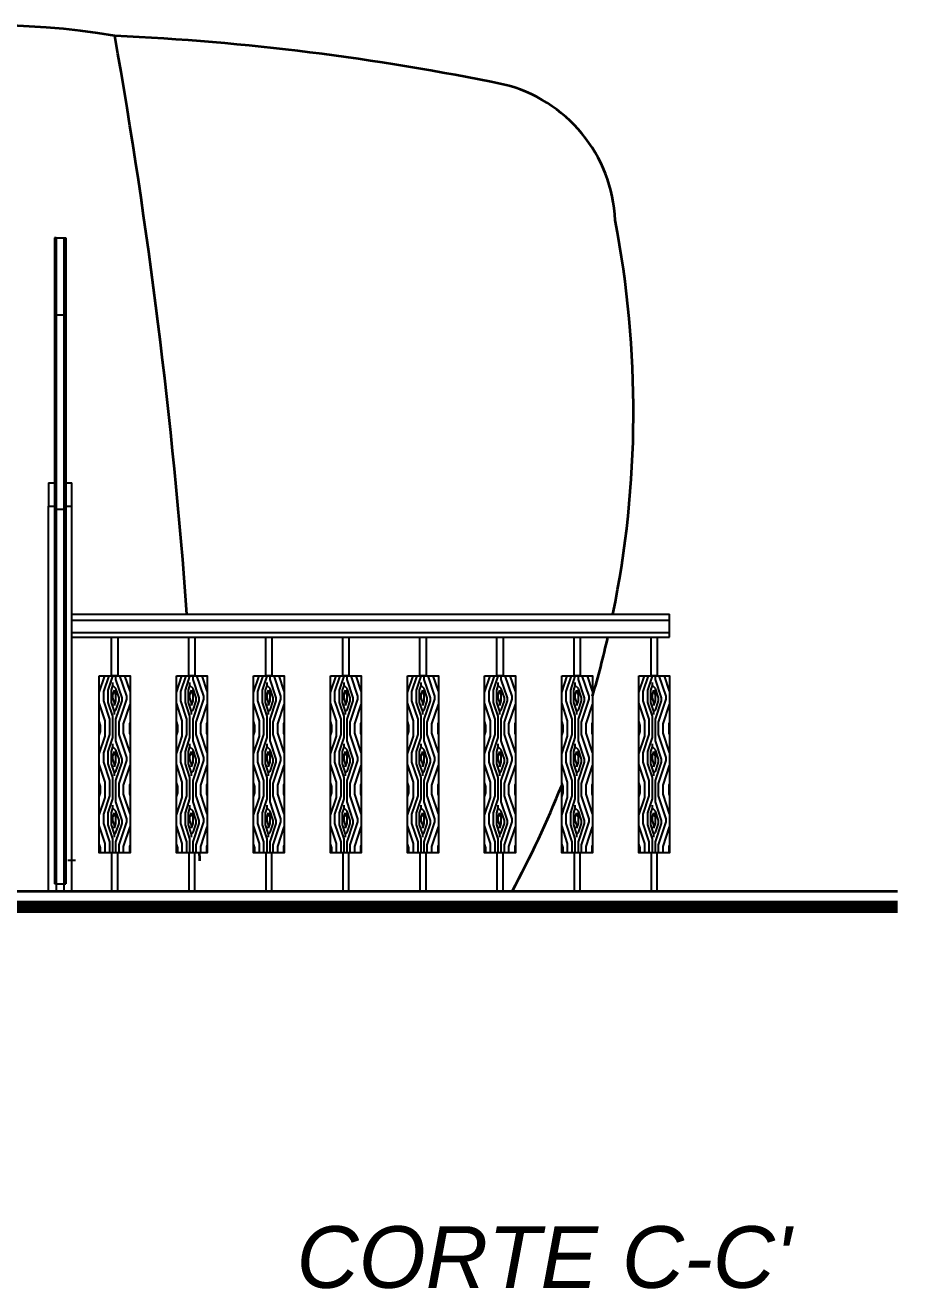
# Model space of a CAD drawing. Header units: millimetres. Extents: x 525387 to 527545, y 2235066 to 2235448.
# Drawn here: x 525768.34 to 525774.04, y 2235227.27 to 2235235.47 of the extents above; entities that cross this region are included whole.
import ezdxf

# ---------------------------------------------------------------- set-up
doc = ezdxf.new("R2010")
doc.units = ezdxf.units.MM
for name, color, linetype in [('muebles', 2, 'Continuous'), ('pie de plano', 7, 'Continuous'), ('ventanas', 3, 'Continuous')]:
    doc.layers.add(name, color=color, linetype=linetype)
doc.layers.add('muro', color=5, linetype='Continuous', lineweight=35)
doc.styles.add('ARIAL', font='ariali.ttf')

msp = doc.modelspace()

# ---------------------------------------------------------------- hatches: boundary and pattern name
at = {"layer": 'muebles', "ltscale": 0.02}
h = msp.add_hatch(dxfattribs=at)
h.set_pattern_fill('HTWOOD25', color=22, scale=0.5625, angle=-90.77, style=0, pattern_type=2)
h.set_pattern_definition([(45, (525768.92154, 2235230.22148), (0, 0.39775), [0.01406, -0.26719]), (135, (525768.93148, 2235230.37063), (-0.39775, 3e-17), [0.028125, -0.253125]), (90, (525768.9116, 2235230.31097), (-0.198874, 0.198874), [0.019884, -0.059653, 0.019884, -0.039769, 0.139219, -0.119338]), (90, (525768.92154, 2235230.2016), (-0.198874, 0.198874), [0.019887, -0.039774, 0.019887, -0.3182]), (90, (525768.97125, 2235230.29108), (-0.198874, 0.198874), [0.01989, -0.37786]), (90, (525769.00109, 2235230.30103), (-0.198874, 0.198874), [0.01989, -0.37786]), (90, (525768.95137, 2235230.29108), (-0.198874, 0.198874), [0.01989, -0.37786]), (90, (525768.93148, 2235230.29108), (-0.198874, 0.198874), [0.039774, -0.357973]), (90, (525768.83204, 2235230.48996), (-0.198874, 0.198874), [0.039774, -0.35797]), (90, (525768.90165, 2235230.28114), (-0.198874, 0.198874), [0.07955, -0.3182]), (90, (525768.88176, 2235230.28114), (-0.198874, 0.198874), [0.07955, -0.3182]), (90, (525768.95137, 2235230.47007), (-0.198874, 0.198874), [0.07955, -0.3182]), (90, (525768.85193, 2235230.29108), (-0.198874, 0.198874), [0.05966, -0.338085]), (90, (525768.78232, 2235230.28114), (-0.198874, 0.198874), [0.05966, -0.338085]), (90, (525768.8221, 2235230.28114), (-0.198874, 0.198874), [0.05966, -0.338085]), (90, (525768.8917, 2235230.47007), (-0.198874, 0.198874), [0.09944, -0.29831]), (90, (525768.86187, 2235230.46013), (-0.198874, 0.198874), [0.09944, -0.29831]), (90, (525768.93148, 2235230.4303), (-0.198874, 0.198874), [0.13921, -0.258536]), (71.565, (525768.92154, 2235230.26125), (0.198874, 0.198874), [0.031445, -0.59745]), (71.565, (525768.90165, 2235230.36069), (0.198874, 0.198874), [0.031445, -0.59745]), (71.565, (525768.91159, 2235230.33086), (0.198874, 0.198874), [0.031445, -0.59745]), (71.565, (525768.93148, 2235230.23142), (0.198874, 0.198874), [0.06289, -0.566005]), (71.565, (525768.88176, 2235230.36069), (0.198874, 0.198874), [0.094334, -0.53456]), (71.565, (525768.85193, 2235230.35075), (0.198874, 0.198874), [0.12578, -0.503115]), (71.565, (525768.8221, 2235230.3408), (0.198874, 0.198874), [0.12578, -0.503115]), (71.565, (525768.7326, 2235230.37063), (0.198874, 0.198874), [0.12578, -0.503115]), (71.565, (525768.75249, 2235230.35075), (0.198874, 0.198874), [0.157224, -0.47167]), (71.565, (525768.78232, 2235230.3408), (0.198874, 0.198874), [0.157224, -0.47167]), (108.435, (525768.93148, 2235230.33086), (-0.198874, 0.198874), [0.031445, -0.59745]), (108.435, (525768.92154, 2235230.28114), (-0.198874, 0.198874), [0.031445, -0.59745]), (108.435, (525768.92154, 2235230.22148), (-0.198874, 0.198874), [0.06289, -0.566005]), (108.435, (525768.95137, 2235230.31097), (-0.198874, 0.198874), [0.06289, -0.566005]), (108.435, (525768.91159, 2235230.19165), (-0.198874, 0.198874), [0.094334, -0.53456]), (108.435, (525768.8917, 2235230.17176), (-0.198874, 0.198874), [0.12578, -0.503115]), (108.435, (525769.06075, 2235230.36069), (-0.198874, 0.198874), [0.12578, -0.503115]), (108.435, (525768.97125, 2235230.31097), (-0.198874, 0.198874), [0.12578, -0.503115]), (108.435, (525769.03092, 2235230.33086), (-0.198874, 0.198874), [0.157224, -0.47167]), (108.435, (525769.00109, 2235230.32091), (-0.198874, 0.198874), [0.157224, -0.47167])])
h.paths.add_polyline_path([(525768.8235, 2235231.2497), (525769.0235, 2235231.2497), (525769.0235, 2235230.0997), (525768.8235, 2235230.0997)])
h = msp.add_hatch(dxfattribs=at)
h.set_pattern_fill('HTWOOD25', color=22, scale=0.5625, angle=-90.77, style=0, pattern_type=2)
h.set_pattern_definition([(45, (525769.42154, 2235230.22148), (0, 0.39775), [0.01406, -0.26719]), (135, (525769.43148, 2235230.37063), (-0.39775, 3e-17), [0.028125, -0.253125]), (90, (525769.4116, 2235230.31097), (-0.198874, 0.198874), [0.019884, -0.059653, 0.019884, -0.039769, 0.139219, -0.119338]), (90, (525769.42154, 2235230.2016), (-0.198874, 0.198874), [0.019887, -0.039774, 0.019887, -0.3182]), (90, (525769.47125, 2235230.29108), (-0.198874, 0.198874), [0.01989, -0.37786]), (90, (525769.50109, 2235230.30103), (-0.198874, 0.198874), [0.01989, -0.37786]), (90, (525769.45137, 2235230.29108), (-0.198874, 0.198874), [0.01989, -0.37786]), (90, (525769.43148, 2235230.29108), (-0.198874, 0.198874), [0.039774, -0.357973]), (90, (525769.33204, 2235230.48996), (-0.198874, 0.198874), [0.039774, -0.35797]), (90, (525769.40165, 2235230.28114), (-0.198874, 0.198874), [0.07955, -0.3182]), (90, (525769.38176, 2235230.28114), (-0.198874, 0.198874), [0.07955, -0.3182]), (90, (525769.45137, 2235230.47007), (-0.198874, 0.198874), [0.07955, -0.3182]), (90, (525769.35193, 2235230.29108), (-0.198874, 0.198874), [0.05966, -0.338085]), (90, (525769.28232, 2235230.28114), (-0.198874, 0.198874), [0.05966, -0.338085]), (90, (525769.3221, 2235230.28114), (-0.198874, 0.198874), [0.05966, -0.338085]), (90, (525769.3917, 2235230.47007), (-0.198874, 0.198874), [0.09944, -0.29831]), (90, (525769.36187, 2235230.46013), (-0.198874, 0.198874), [0.09944, -0.29831]), (90, (525769.43148, 2235230.4303), (-0.198874, 0.198874), [0.13921, -0.258536]), (71.565, (525769.42154, 2235230.26125), (0.198874, 0.198874), [0.031445, -0.59745]), (71.565, (525769.40165, 2235230.36069), (0.198874, 0.198874), [0.031445, -0.59745]), (71.565, (525769.41159, 2235230.33086), (0.198874, 0.198874), [0.031445, -0.59745]), (71.565, (525769.43148, 2235230.23142), (0.198874, 0.198874), [0.06289, -0.566005]), (71.565, (525769.38176, 2235230.36069), (0.198874, 0.198874), [0.094334, -0.53456]), (71.565, (525769.35193, 2235230.35075), (0.198874, 0.198874), [0.12578, -0.503115]), (71.565, (525769.3221, 2235230.3408), (0.198874, 0.198874), [0.12578, -0.503115]), (71.565, (525769.2326, 2235230.37063), (0.198874, 0.198874), [0.12578, -0.503115]), (71.565, (525769.25249, 2235230.35075), (0.198874, 0.198874), [0.157224, -0.47167]), (71.565, (525769.28232, 2235230.3408), (0.198874, 0.198874), [0.157224, -0.47167]), (108.435, (525769.43148, 2235230.33086), (-0.198874, 0.198874), [0.031445, -0.59745]), (108.435, (525769.42154, 2235230.28114), (-0.198874, 0.198874), [0.031445, -0.59745]), (108.435, (525769.42154, 2235230.22148), (-0.198874, 0.198874), [0.06289, -0.566005]), (108.435, (525769.45137, 2235230.31097), (-0.198874, 0.198874), [0.06289, -0.566005]), (108.435, (525769.41159, 2235230.19165), (-0.198874, 0.198874), [0.094334, -0.53456]), (108.435, (525769.3917, 2235230.17176), (-0.198874, 0.198874), [0.12578, -0.503115]), (108.435, (525769.56075, 2235230.36069), (-0.198874, 0.198874), [0.12578, -0.503115]), (108.435, (525769.47125, 2235230.31097), (-0.198874, 0.198874), [0.12578, -0.503115]), (108.435, (525769.53092, 2235230.33086), (-0.198874, 0.198874), [0.157224, -0.47167]), (108.435, (525769.50109, 2235230.32091), (-0.198874, 0.198874), [0.157224, -0.47167])])
h.paths.add_polyline_path([(525769.3235, 2235231.2497), (525769.5235, 2235231.2497), (525769.5235, 2235230.0997), (525769.3235, 2235230.0997)])
h = msp.add_hatch(dxfattribs=at)
h.set_pattern_fill('HTWOOD25', color=22, scale=0.5625, angle=-90.77, style=0, pattern_type=2)
h.set_pattern_definition([(45, (525769.92154, 2235230.22148), (0, 0.39775), [0.01406, -0.26719]), (135, (525769.93148, 2235230.37063), (-0.39775, 3e-17), [0.028125, -0.253125]), (90, (525769.9116, 2235230.31097), (-0.198874, 0.198874), [0.019884, -0.059653, 0.019884, -0.039769, 0.139219, -0.119338]), (90, (525769.92154, 2235230.2016), (-0.198874, 0.198874), [0.019887, -0.039774, 0.019887, -0.3182]), (90, (525769.97125, 2235230.29108), (-0.198874, 0.198874), [0.01989, -0.37786]), (90, (525770.00109, 2235230.30103), (-0.198874, 0.198874), [0.01989, -0.37786]), (90, (525769.95137, 2235230.29108), (-0.198874, 0.198874), [0.01989, -0.37786]), (90, (525769.93148, 2235230.29108), (-0.198874, 0.198874), [0.039774, -0.357973]), (90, (525769.83204, 2235230.48996), (-0.198874, 0.198874), [0.039774, -0.35797]), (90, (525769.90165, 2235230.28114), (-0.198874, 0.198874), [0.07955, -0.3182]), (90, (525769.88176, 2235230.28114), (-0.198874, 0.198874), [0.07955, -0.3182]), (90, (525769.95137, 2235230.47007), (-0.198874, 0.198874), [0.07955, -0.3182]), (90, (525769.85193, 2235230.29108), (-0.198874, 0.198874), [0.05966, -0.338085]), (90, (525769.78232, 2235230.28114), (-0.198874, 0.198874), [0.05966, -0.338085]), (90, (525769.8221, 2235230.28114), (-0.198874, 0.198874), [0.05966, -0.338085]), (90, (525769.8917, 2235230.47007), (-0.198874, 0.198874), [0.09944, -0.29831]), (90, (525769.86187, 2235230.46013), (-0.198874, 0.198874), [0.09944, -0.29831]), (90, (525769.93148, 2235230.4303), (-0.198874, 0.198874), [0.13921, -0.258536]), (71.565, (525769.92154, 2235230.26125), (0.198874, 0.198874), [0.031445, -0.59745]), (71.565, (525769.90165, 2235230.36069), (0.198874, 0.198874), [0.031445, -0.59745]), (71.565, (525769.91159, 2235230.33086), (0.198874, 0.198874), [0.031445, -0.59745]), (71.565, (525769.93148, 2235230.23142), (0.198874, 0.198874), [0.06289, -0.566005]), (71.565, (525769.88176, 2235230.36069), (0.198874, 0.198874), [0.094334, -0.53456]), (71.565, (525769.85193, 2235230.35075), (0.198874, 0.198874), [0.12578, -0.503115]), (71.565, (525769.8221, 2235230.3408), (0.198874, 0.198874), [0.12578, -0.503115]), (71.565, (525769.7326, 2235230.37063), (0.198874, 0.198874), [0.12578, -0.503115]), (71.565, (525769.75249, 2235230.35075), (0.198874, 0.198874), [0.157224, -0.47167]), (71.565, (525769.78232, 2235230.3408), (0.198874, 0.198874), [0.157224, -0.47167]), (108.435, (525769.93148, 2235230.33086), (-0.198874, 0.198874), [0.031445, -0.59745]), (108.435, (525769.92154, 2235230.28114), (-0.198874, 0.198874), [0.031445, -0.59745]), (108.435, (525769.92154, 2235230.22148), (-0.198874, 0.198874), [0.06289, -0.566005]), (108.435, (525769.95137, 2235230.31097), (-0.198874, 0.198874), [0.06289, -0.566005]), (108.435, (525769.91159, 2235230.19165), (-0.198874, 0.198874), [0.094334, -0.53456]), (108.435, (525769.8917, 2235230.17176), (-0.198874, 0.198874), [0.12578, -0.503115]), (108.435, (525770.06075, 2235230.36069), (-0.198874, 0.198874), [0.12578, -0.503115]), (108.435, (525769.97125, 2235230.31097), (-0.198874, 0.198874), [0.12578, -0.503115]), (108.435, (525770.03092, 2235230.33086), (-0.198874, 0.198874), [0.157224, -0.47167]), (108.435, (525770.00109, 2235230.32091), (-0.198874, 0.198874), [0.157224, -0.47167])])
h.paths.add_polyline_path([(525769.8235, 2235231.2497), (525770.0235, 2235231.2497), (525770.0235, 2235230.0997), (525769.8235, 2235230.0997)])
h = msp.add_hatch(dxfattribs=at)
h.set_pattern_fill('HTWOOD25', color=22, scale=0.5625, angle=-90.77, style=0, pattern_type=2)
h.set_pattern_definition([(45, (525770.42154, 2235230.22148), (0, 0.39775), [0.01406, -0.26719]), (135, (525770.43148, 2235230.37063), (-0.39775, 3e-17), [0.028125, -0.253125]), (90, (525770.4116, 2235230.31097), (-0.198874, 0.198874), [0.019884, -0.059653, 0.019884, -0.039769, 0.139219, -0.119338]), (90, (525770.42154, 2235230.2016), (-0.198874, 0.198874), [0.019887, -0.039774, 0.019887, -0.3182]), (90, (525770.47125, 2235230.29108), (-0.198874, 0.198874), [0.01989, -0.37786]), (90, (525770.50109, 2235230.30103), (-0.198874, 0.198874), [0.01989, -0.37786]), (90, (525770.45137, 2235230.29108), (-0.198874, 0.198874), [0.01989, -0.37786]), (90, (525770.43148, 2235230.29108), (-0.198874, 0.198874), [0.039774, -0.357973]), (90, (525770.33204, 2235230.48996), (-0.198874, 0.198874), [0.039774, -0.35797]), (90, (525770.40165, 2235230.28114), (-0.198874, 0.198874), [0.07955, -0.3182]), (90, (525770.38176, 2235230.28114), (-0.198874, 0.198874), [0.07955, -0.3182]), (90, (525770.45137, 2235230.47007), (-0.198874, 0.198874), [0.07955, -0.3182]), (90, (525770.35193, 2235230.29108), (-0.198874, 0.198874), [0.05966, -0.338085]), (90, (525770.28232, 2235230.28114), (-0.198874, 0.198874), [0.05966, -0.338085]), (90, (525770.3221, 2235230.28114), (-0.198874, 0.198874), [0.05966, -0.338085]), (90, (525770.3917, 2235230.47007), (-0.198874, 0.198874), [0.09944, -0.29831]), (90, (525770.36187, 2235230.46013), (-0.198874, 0.198874), [0.09944, -0.29831]), (90, (525770.43148, 2235230.4303), (-0.198874, 0.198874), [0.13921, -0.258536]), (71.565, (525770.42154, 2235230.26125), (0.198874, 0.198874), [0.031445, -0.59745]), (71.565, (525770.40165, 2235230.36069), (0.198874, 0.198874), [0.031445, -0.59745]), (71.565, (525770.41159, 2235230.33086), (0.198874, 0.198874), [0.031445, -0.59745]), (71.565, (525770.43148, 2235230.23142), (0.198874, 0.198874), [0.06289, -0.566005]), (71.565, (525770.38176, 2235230.36069), (0.198874, 0.198874), [0.094334, -0.53456]), (71.565, (525770.35193, 2235230.35075), (0.198874, 0.198874), [0.12578, -0.503115]), (71.565, (525770.3221, 2235230.3408), (0.198874, 0.198874), [0.12578, -0.503115]), (71.565, (525770.2326, 2235230.37063), (0.198874, 0.198874), [0.12578, -0.503115]), (71.565, (525770.25249, 2235230.35075), (0.198874, 0.198874), [0.157224, -0.47167]), (71.565, (525770.28232, 2235230.3408), (0.198874, 0.198874), [0.157224, -0.47167]), (108.435, (525770.43148, 2235230.33086), (-0.198874, 0.198874), [0.031445, -0.59745]), (108.435, (525770.42154, 2235230.28114), (-0.198874, 0.198874), [0.031445, -0.59745]), (108.435, (525770.42154, 2235230.22148), (-0.198874, 0.198874), [0.06289, -0.566005]), (108.435, (525770.45137, 2235230.31097), (-0.198874, 0.198874), [0.06289, -0.566005]), (108.435, (525770.41159, 2235230.19165), (-0.198874, 0.198874), [0.094334, -0.53456]), (108.435, (525770.3917, 2235230.17176), (-0.198874, 0.198874), [0.12578, -0.503115]), (108.435, (525770.56075, 2235230.36069), (-0.198874, 0.198874), [0.12578, -0.503115]), (108.435, (525770.47125, 2235230.31097), (-0.198874, 0.198874), [0.12578, -0.503115]), (108.435, (525770.53092, 2235230.33086), (-0.198874, 0.198874), [0.157224, -0.47167]), (108.435, (525770.50109, 2235230.32091), (-0.198874, 0.198874), [0.157224, -0.47167])])
h.paths.add_polyline_path([(525770.3235, 2235231.2497), (525770.5235, 2235231.2497), (525770.5235, 2235230.0997), (525770.3235, 2235230.0997)])
h = msp.add_hatch(dxfattribs=at)
h.set_pattern_fill('HTWOOD25', color=22, scale=0.5625, angle=-90.77, style=0, pattern_type=2)
h.set_pattern_definition([(45, (525770.92154, 2235230.22148), (0, 0.39775), [0.01406, -0.26719]), (135, (525770.93148, 2235230.37063), (-0.39775, 3e-17), [0.028125, -0.253125]), (90, (525770.9116, 2235230.31097), (-0.198874, 0.198874), [0.019884, -0.059653, 0.019884, -0.039769, 0.139219, -0.119338]), (90, (525770.92154, 2235230.2016), (-0.198874, 0.198874), [0.019887, -0.039774, 0.019887, -0.3182]), (90, (525770.97125, 2235230.29108), (-0.198874, 0.198874), [0.01989, -0.37786]), (90, (525771.00109, 2235230.30103), (-0.198874, 0.198874), [0.01989, -0.37786]), (90, (525770.95137, 2235230.29108), (-0.198874, 0.198874), [0.01989, -0.37786]), (90, (525770.93148, 2235230.29108), (-0.198874, 0.198874), [0.039774, -0.357973]), (90, (525770.83204, 2235230.48996), (-0.198874, 0.198874), [0.039774, -0.35797]), (90, (525770.90165, 2235230.28114), (-0.198874, 0.198874), [0.07955, -0.3182]), (90, (525770.88176, 2235230.28114), (-0.198874, 0.198874), [0.07955, -0.3182]), (90, (525770.95137, 2235230.47007), (-0.198874, 0.198874), [0.07955, -0.3182]), (90, (525770.85193, 2235230.29108), (-0.198874, 0.198874), [0.05966, -0.338085]), (90, (525770.78232, 2235230.28114), (-0.198874, 0.198874), [0.05966, -0.338085]), (90, (525770.8221, 2235230.28114), (-0.198874, 0.198874), [0.05966, -0.338085]), (90, (525770.8917, 2235230.47007), (-0.198874, 0.198874), [0.09944, -0.29831]), (90, (525770.86187, 2235230.46013), (-0.198874, 0.198874), [0.09944, -0.29831]), (90, (525770.93148, 2235230.4303), (-0.198874, 0.198874), [0.13921, -0.258536]), (71.565, (525770.92154, 2235230.26125), (0.198874, 0.198874), [0.031445, -0.59745]), (71.565, (525770.90165, 2235230.36069), (0.198874, 0.198874), [0.031445, -0.59745]), (71.565, (525770.91159, 2235230.33086), (0.198874, 0.198874), [0.031445, -0.59745]), (71.565, (525770.93148, 2235230.23142), (0.198874, 0.198874), [0.06289, -0.566005]), (71.565, (525770.88176, 2235230.36069), (0.198874, 0.198874), [0.094334, -0.53456]), (71.565, (525770.85193, 2235230.35075), (0.198874, 0.198874), [0.12578, -0.503115]), (71.565, (525770.8221, 2235230.3408), (0.198874, 0.198874), [0.12578, -0.503115]), (71.565, (525770.7326, 2235230.37063), (0.198874, 0.198874), [0.12578, -0.503115]), (71.565, (525770.75249, 2235230.35075), (0.198874, 0.198874), [0.157224, -0.47167]), (71.565, (525770.78232, 2235230.3408), (0.198874, 0.198874), [0.157224, -0.47167]), (108.435, (525770.93148, 2235230.33086), (-0.198874, 0.198874), [0.031445, -0.59745]), (108.435, (525770.92154, 2235230.28114), (-0.198874, 0.198874), [0.031445, -0.59745]), (108.435, (525770.92154, 2235230.22148), (-0.198874, 0.198874), [0.06289, -0.566005]), (108.435, (525770.95137, 2235230.31097), (-0.198874, 0.198874), [0.06289, -0.566005]), (108.435, (525770.91159, 2235230.19165), (-0.198874, 0.198874), [0.094334, -0.53456]), (108.435, (525770.8917, 2235230.17176), (-0.198874, 0.198874), [0.12578, -0.503115]), (108.435, (525771.06075, 2235230.36069), (-0.198874, 0.198874), [0.12578, -0.503115]), (108.435, (525770.97125, 2235230.31097), (-0.198874, 0.198874), [0.12578, -0.503115]), (108.435, (525771.03092, 2235230.33086), (-0.198874, 0.198874), [0.157224, -0.47167]), (108.435, (525771.00109, 2235230.32091), (-0.198874, 0.198874), [0.157224, -0.47167])])
h.paths.add_polyline_path([(525770.8235, 2235231.2497), (525771.0235, 2235231.2497), (525771.0235, 2235230.0997), (525770.8235, 2235230.0997)])
h = msp.add_hatch(dxfattribs=at)
h.set_pattern_fill('HTWOOD25', color=22, scale=0.5625, angle=-90.77, style=0, pattern_type=2)
h.set_pattern_definition([(45, (525771.42154, 2235230.22148), (0, 0.39775), [0.01406, -0.26719]), (135, (525771.43148, 2235230.37063), (-0.39775, 3e-17), [0.028125, -0.253125]), (90, (525771.4116, 2235230.31097), (-0.198874, 0.198874), [0.019884, -0.059653, 0.019884, -0.039769, 0.139219, -0.119338]), (90, (525771.42154, 2235230.2016), (-0.198874, 0.198874), [0.019887, -0.039774, 0.019887, -0.3182]), (90, (525771.47125, 2235230.29108), (-0.198874, 0.198874), [0.01989, -0.37786]), (90, (525771.50109, 2235230.30103), (-0.198874, 0.198874), [0.01989, -0.37786]), (90, (525771.45137, 2235230.29108), (-0.198874, 0.198874), [0.01989, -0.37786]), (90, (525771.43148, 2235230.29108), (-0.198874, 0.198874), [0.039774, -0.357973]), (90, (525771.33204, 2235230.48996), (-0.198874, 0.198874), [0.039774, -0.35797]), (90, (525771.40165, 2235230.28114), (-0.198874, 0.198874), [0.07955, -0.3182]), (90, (525771.38176, 2235230.28114), (-0.198874, 0.198874), [0.07955, -0.3182]), (90, (525771.45137, 2235230.47007), (-0.198874, 0.198874), [0.07955, -0.3182]), (90, (525771.35193, 2235230.29108), (-0.198874, 0.198874), [0.05966, -0.338085]), (90, (525771.28232, 2235230.28114), (-0.198874, 0.198874), [0.05966, -0.338085]), (90, (525771.3221, 2235230.28114), (-0.198874, 0.198874), [0.05966, -0.338085]), (90, (525771.3917, 2235230.47007), (-0.198874, 0.198874), [0.09944, -0.29831]), (90, (525771.36187, 2235230.46013), (-0.198874, 0.198874), [0.09944, -0.29831]), (90, (525771.43148, 2235230.4303), (-0.198874, 0.198874), [0.13921, -0.258536]), (71.565, (525771.42154, 2235230.26125), (0.198874, 0.198874), [0.031445, -0.59745]), (71.565, (525771.40165, 2235230.36069), (0.198874, 0.198874), [0.031445, -0.59745]), (71.565, (525771.41159, 2235230.33086), (0.198874, 0.198874), [0.031445, -0.59745]), (71.565, (525771.43148, 2235230.23142), (0.198874, 0.198874), [0.06289, -0.566005]), (71.565, (525771.38176, 2235230.36069), (0.198874, 0.198874), [0.094334, -0.53456]), (71.565, (525771.35193, 2235230.35075), (0.198874, 0.198874), [0.12578, -0.503115]), (71.565, (525771.3221, 2235230.3408), (0.198874, 0.198874), [0.12578, -0.503115]), (71.565, (525771.2326, 2235230.37063), (0.198874, 0.198874), [0.12578, -0.503115]), (71.565, (525771.25249, 2235230.35075), (0.198874, 0.198874), [0.157224, -0.47167]), (71.565, (525771.28232, 2235230.3408), (0.198874, 0.198874), [0.157224, -0.47167]), (108.435, (525771.43148, 2235230.33086), (-0.198874, 0.198874), [0.031445, -0.59745]), (108.435, (525771.42154, 2235230.28114), (-0.198874, 0.198874), [0.031445, -0.59745]), (108.435, (525771.42154, 2235230.22148), (-0.198874, 0.198874), [0.06289, -0.566005]), (108.435, (525771.45137, 2235230.31097), (-0.198874, 0.198874), [0.06289, -0.566005]), (108.435, (525771.41159, 2235230.19165), (-0.198874, 0.198874), [0.094334, -0.53456]), (108.435, (525771.3917, 2235230.17176), (-0.198874, 0.198874), [0.12578, -0.503115]), (108.435, (525771.56075, 2235230.36069), (-0.198874, 0.198874), [0.12578, -0.503115]), (108.435, (525771.47125, 2235230.31097), (-0.198874, 0.198874), [0.12578, -0.503115]), (108.435, (525771.53092, 2235230.33086), (-0.198874, 0.198874), [0.157224, -0.47167]), (108.435, (525771.50109, 2235230.32091), (-0.198874, 0.198874), [0.157224, -0.47167])])
h.paths.add_polyline_path([(525771.3235, 2235231.2497), (525771.5235, 2235231.2497), (525771.5235, 2235230.0997), (525771.3235, 2235230.0997)])
h = msp.add_hatch(dxfattribs=at)
h.set_pattern_fill('HTWOOD25', color=22, scale=0.5625, angle=-90.77, style=0, pattern_type=2)
h.set_pattern_definition([(45, (525771.92154, 2235230.22148), (0, 0.39775), [0.01406, -0.26719]), (135, (525771.93148, 2235230.37063), (-0.39775, 3e-17), [0.028125, -0.253125]), (90, (525771.9116, 2235230.31097), (-0.198874, 0.198874), [0.019884, -0.059653, 0.019884, -0.039769, 0.139219, -0.119338]), (90, (525771.92154, 2235230.2016), (-0.198874, 0.198874), [0.019887, -0.039774, 0.019887, -0.3182]), (90, (525771.97125, 2235230.29108), (-0.198874, 0.198874), [0.01989, -0.37786]), (90, (525772.00109, 2235230.30103), (-0.198874, 0.198874), [0.01989, -0.37786]), (90, (525771.95137, 2235230.29108), (-0.198874, 0.198874), [0.01989, -0.37786]), (90, (525771.93148, 2235230.29108), (-0.198874, 0.198874), [0.039774, -0.357973]), (90, (525771.83204, 2235230.48996), (-0.198874, 0.198874), [0.039774, -0.35797]), (90, (525771.90165, 2235230.28114), (-0.198874, 0.198874), [0.07955, -0.3182]), (90, (525771.88176, 2235230.28114), (-0.198874, 0.198874), [0.07955, -0.3182]), (90, (525771.95137, 2235230.47007), (-0.198874, 0.198874), [0.07955, -0.3182]), (90, (525771.85193, 2235230.29108), (-0.198874, 0.198874), [0.05966, -0.338085]), (90, (525771.78232, 2235230.28114), (-0.198874, 0.198874), [0.05966, -0.338085]), (90, (525771.8221, 2235230.28114), (-0.198874, 0.198874), [0.05966, -0.338085]), (90, (525771.8917, 2235230.47007), (-0.198874, 0.198874), [0.09944, -0.29831]), (90, (525771.86187, 2235230.46013), (-0.198874, 0.198874), [0.09944, -0.29831]), (90, (525771.93148, 2235230.4303), (-0.198874, 0.198874), [0.13921, -0.258536]), (71.565, (525771.92154, 2235230.26125), (0.198874, 0.198874), [0.031445, -0.59745]), (71.565, (525771.90165, 2235230.36069), (0.198874, 0.198874), [0.031445, -0.59745]), (71.565, (525771.91159, 2235230.33086), (0.198874, 0.198874), [0.031445, -0.59745]), (71.565, (525771.93148, 2235230.23142), (0.198874, 0.198874), [0.06289, -0.566005]), (71.565, (525771.88176, 2235230.36069), (0.198874, 0.198874), [0.094334, -0.53456]), (71.565, (525771.85193, 2235230.35075), (0.198874, 0.198874), [0.12578, -0.503115]), (71.565, (525771.8221, 2235230.3408), (0.198874, 0.198874), [0.12578, -0.503115]), (71.565, (525771.7326, 2235230.37063), (0.198874, 0.198874), [0.12578, -0.503115]), (71.565, (525771.75249, 2235230.35075), (0.198874, 0.198874), [0.157224, -0.47167]), (71.565, (525771.78232, 2235230.3408), (0.198874, 0.198874), [0.157224, -0.47167]), (108.435, (525771.93148, 2235230.33086), (-0.198874, 0.198874), [0.031445, -0.59745]), (108.435, (525771.92154, 2235230.28114), (-0.198874, 0.198874), [0.031445, -0.59745]), (108.435, (525771.92154, 2235230.22148), (-0.198874, 0.198874), [0.06289, -0.566005]), (108.435, (525771.95137, 2235230.31097), (-0.198874, 0.198874), [0.06289, -0.566005]), (108.435, (525771.91159, 2235230.19165), (-0.198874, 0.198874), [0.094334, -0.53456]), (108.435, (525771.8917, 2235230.17176), (-0.198874, 0.198874), [0.12578, -0.503115]), (108.435, (525772.06075, 2235230.36069), (-0.198874, 0.198874), [0.12578, -0.503115]), (108.435, (525771.97125, 2235230.31097), (-0.198874, 0.198874), [0.12578, -0.503115]), (108.435, (525772.03092, 2235230.33086), (-0.198874, 0.198874), [0.157224, -0.47167]), (108.435, (525772.00109, 2235230.32091), (-0.198874, 0.198874), [0.157224, -0.47167])])
h.paths.add_polyline_path([(525771.8235, 2235231.2497), (525772.0235, 2235231.2497), (525772.0235, 2235230.0997), (525771.8235, 2235230.0997)])
h = msp.add_hatch(dxfattribs=at)
h.set_pattern_fill('HTWOOD25', color=22, scale=0.5625, angle=-90.77, style=0, pattern_type=2)
h.set_pattern_definition([(45, (525772.42154, 2235230.22148), (0, 0.39775), [0.01406, -0.26719]), (135, (525772.43148, 2235230.37063), (-0.39775, 3e-17), [0.028125, -0.253125]), (90, (525772.4116, 2235230.31097), (-0.198874, 0.198874), [0.019884, -0.059653, 0.019884, -0.039769, 0.139219, -0.119338]), (90, (525772.42154, 2235230.2016), (-0.198874, 0.198874), [0.019887, -0.039774, 0.019887, -0.3182]), (90, (525772.47125, 2235230.29108), (-0.198874, 0.198874), [0.01989, -0.37786]), (90, (525772.50109, 2235230.30103), (-0.198874, 0.198874), [0.01989, -0.37786]), (90, (525772.45137, 2235230.29108), (-0.198874, 0.198874), [0.01989, -0.37786]), (90, (525772.43148, 2235230.29108), (-0.198874, 0.198874), [0.039774, -0.357973]), (90, (525772.33204, 2235230.48996), (-0.198874, 0.198874), [0.039774, -0.35797]), (90, (525772.40165, 2235230.28114), (-0.198874, 0.198874), [0.07955, -0.3182]), (90, (525772.38176, 2235230.28114), (-0.198874, 0.198874), [0.07955, -0.3182]), (90, (525772.45137, 2235230.47007), (-0.198874, 0.198874), [0.07955, -0.3182]), (90, (525772.35193, 2235230.29108), (-0.198874, 0.198874), [0.05966, -0.338085]), (90, (525772.28232, 2235230.28114), (-0.198874, 0.198874), [0.05966, -0.338085]), (90, (525772.3221, 2235230.28114), (-0.198874, 0.198874), [0.05966, -0.338085]), (90, (525772.3917, 2235230.47007), (-0.198874, 0.198874), [0.09944, -0.29831]), (90, (525772.36187, 2235230.46013), (-0.198874, 0.198874), [0.09944, -0.29831]), (90, (525772.43148, 2235230.4303), (-0.198874, 0.198874), [0.13921, -0.258536]), (71.565, (525772.42154, 2235230.26125), (0.198874, 0.198874), [0.031445, -0.59745]), (71.565, (525772.40165, 2235230.36069), (0.198874, 0.198874), [0.031445, -0.59745]), (71.565, (525772.41159, 2235230.33086), (0.198874, 0.198874), [0.031445, -0.59745]), (71.565, (525772.43148, 2235230.23142), (0.198874, 0.198874), [0.06289, -0.566005]), (71.565, (525772.38176, 2235230.36069), (0.198874, 0.198874), [0.094334, -0.53456]), (71.565, (525772.35193, 2235230.35075), (0.198874, 0.198874), [0.12578, -0.503115]), (71.565, (525772.3221, 2235230.3408), (0.198874, 0.198874), [0.12578, -0.503115]), (71.565, (525772.2326, 2235230.37063), (0.198874, 0.198874), [0.12578, -0.503115]), (71.565, (525772.25249, 2235230.35075), (0.198874, 0.198874), [0.157224, -0.47167]), (71.565, (525772.28232, 2235230.3408), (0.198874, 0.198874), [0.157224, -0.47167]), (108.435, (525772.43148, 2235230.33086), (-0.198874, 0.198874), [0.031445, -0.59745]), (108.435, (525772.42154, 2235230.28114), (-0.198874, 0.198874), [0.031445, -0.59745]), (108.435, (525772.42154, 2235230.22148), (-0.198874, 0.198874), [0.06289, -0.566005]), (108.435, (525772.45137, 2235230.31097), (-0.198874, 0.198874), [0.06289, -0.566005]), (108.435, (525772.41159, 2235230.19165), (-0.198874, 0.198874), [0.094334, -0.53456]), (108.435, (525772.3917, 2235230.17176), (-0.198874, 0.198874), [0.12578, -0.503115]), (108.435, (525772.56075, 2235230.36069), (-0.198874, 0.198874), [0.12578, -0.503115]), (108.435, (525772.47125, 2235230.31097), (-0.198874, 0.198874), [0.12578, -0.503115]), (108.435, (525772.53092, 2235230.33086), (-0.198874, 0.198874), [0.157224, -0.47167]), (108.435, (525772.50109, 2235230.32091), (-0.198874, 0.198874), [0.157224, -0.47167])])
h.paths.add_polyline_path([(525772.3235, 2235231.2497), (525772.5235, 2235231.2497), (525772.5235, 2235230.0997), (525772.3235, 2235230.0997)])

# ---------------------------------------------------------------- linework, layer by layer
at = {"layer": 'muro'}
msp.add_lwpolyline([(525774.0027, 2235229.8497), (525767.5693, 2235229.8497), (525761.2283, 2235228.8633), (525761.2283, 2235228.4497), (525754.141, 2235228.4497)], dxfattribs=at)
at = {"layer": 'muro', "const_width": 0.08}
msp.add_lwpolyline([(525774.0027, 2235229.7497), (525767.577, 2235229.7497), (525761.3283, 2235228.7777), (525761.3283, 2235228.3497), (525754.141, 2235228.3497)], dxfattribs=at)
at = {"layer": 'muro', "color": 8}
for centre, radius, start, end in [((525768.1014, 2235230.5033), 4.9655, 80.46345, 121.5488), ((525768.1984, 2235219.3414), 16.0751, 78.35398, 87.41273), ((525732.2578, 2235228.9174), 37.2349, 4.20818, 10.02661), ((525771.2229, 2235234.1629), 0.9487, 2.45259, 76.56213), ((525765.7405, 2235232.9636), 6.5487, 348.42563, 10.91414), ((525765.7405, 2235232.9636), 6.5487, 343.62375, 347.08266), ((525765.7405, 2235232.9636), 6.5487, 331.60783, 338.26251), ((525732.2578, 2235228.9174), 37.2349, 1.74264, 1.81962)]:
    msp.add_arc(centre, radius, start, end, dxfattribs=at)
at = {"layer": 'ventanas', "color": 2}
for p, q in [((525768.5323, 2235234.0897), (525768.5323, 2235232.3297)), ((525768.5443, 2235234.0897), (525768.5323, 2235234.0897)), ((525768.5943, 2235234.0897), (525768.6063, 2235234.0897)), ((525768.6063, 2235234.0897), (525768.6063, 2235232.3297)), ((525768.4943, 2235229.8497), (525768.4943, 2235232.3497)), ((525768.6443, 2235229.8497), (525768.6443, 2235232.3497)), ((525768.6443, 2235231.6497), (525772.5235, 2235231.6497)), ((525772.5235, 2235231.4997), (525772.5235, 2235231.6497)), ((525768.6443, 2235231.4997), (525772.5235, 2235231.4997)), ((525768.6693, 2235230.0517), (525768.6193, 2235230.0517)), ((525768.5443, 2235229.8997), (525768.5443, 2235229.8497)), ((525768.5943, 2235229.8997), (525768.5943, 2235229.8497))]:
    msp.add_line(p, q, dxfattribs=at)
at = {"layer": 'ventanas', "color": 3}
for p, q in [((525768.5443, 2235234.0897), (525768.5943, 2235234.0897)), ((525768.5443, 2235234.0897), (525768.5443, 2235229.8997)), ((525768.5943, 2235234.0897), (525768.5943, 2235229.8997)), ((525768.5323, 2235233.5897), (525768.6063, 2235233.5897)), ((525768.4943, 2235232.4997), (525768.5323, 2235232.4997)), ((525768.4943, 2235232.4997), (525768.4943, 2235232.3497)), ((525768.6063, 2235232.4997), (525768.6443, 2235232.4997)), ((525768.6443, 2235232.3497), (525768.6443, 2235232.4997)), ((525768.4943, 2235232.3497), (525768.5323, 2235232.3497)), ((525768.6063, 2235232.3497), (525768.6443, 2235232.3497)), ((525768.5323, 2235232.3297), (525768.6063, 2235232.3297))]:
    msp.add_line(p, q, dxfattribs=at)
at = {"layer": 'ventanas', "color": 6}
for p, q in [((525768.5323, 2235232.3297), (525768.5323, 2235229.8997)), ((525768.6063, 2235232.3297), (525768.6063, 2235229.8997)), ((525768.6443, 2235231.6097), (525772.5235, 2235231.6097)), ((525768.6443, 2235231.5297), (525772.5235, 2235231.5297)), ((525768.5443, 2235229.8997), (525768.5323, 2235229.8997)), ((525768.5943, 2235229.8997), (525768.6063, 2235229.8997))]:
    msp.add_line(p, q, dxfattribs=at)
at = {"layer": 'ventanas'}
msp.add_line((525768.5443, 2235229.8997), (525768.5943, 2235229.8997), dxfattribs=at)
at = {"layer": 'ventanas', "color": 2}
for points in [[(525768.9035, 2235231.4997), (525768.9435, 2235231.4997), (525768.9435, 2235231.2497), (525768.9035, 2235231.2497)], [(525769.4035, 2235231.4997), (525769.4435, 2235231.4997), (525769.4435, 2235231.2497), (525769.4035, 2235231.2497)], [(525769.9035, 2235231.4997), (525769.9435, 2235231.4997), (525769.9435, 2235231.2497), (525769.9035, 2235231.2497)], [(525770.4035, 2235231.4997), (525770.4435, 2235231.4997), (525770.4435, 2235231.2497), (525770.4035, 2235231.2497)], [(525770.9035, 2235231.4997), (525770.9435, 2235231.4997), (525770.9435, 2235231.2497), (525770.9035, 2235231.2497)], [(525771.4035, 2235231.4997), (525771.4435, 2235231.4997), (525771.4435, 2235231.2497), (525771.4035, 2235231.2497)], [(525771.9035, 2235231.4997), (525771.9435, 2235231.4997), (525771.9435, 2235231.2497), (525771.9035, 2235231.2497)], [(525772.4035, 2235231.4997), (525772.4435, 2235231.4997), (525772.4435, 2235231.2497), (525772.4035, 2235231.2497)], [(525768.8235, 2235231.2497), (525769.0235, 2235231.2497), (525769.0235, 2235230.0997), (525768.8235, 2235230.0997)], [(525769.3235, 2235231.2497), (525769.5235, 2235231.2497), (525769.5235, 2235230.0997), (525769.3235, 2235230.0997)], [(525769.8235, 2235231.2497), (525770.0235, 2235231.2497), (525770.0235, 2235230.0997), (525769.8235, 2235230.0997)], [(525770.3235, 2235231.2497), (525770.5235, 2235231.2497), (525770.5235, 2235230.0997), (525770.3235, 2235230.0997)], [(525770.8235, 2235231.2497), (525771.0235, 2235231.2497), (525771.0235, 2235230.0997), (525770.8235, 2235230.0997)], [(525771.3235, 2235231.2497), (525771.5235, 2235231.2497), (525771.5235, 2235230.0997), (525771.3235, 2235230.0997)], [(525771.8235, 2235231.2497), (525772.0235, 2235231.2497), (525772.0235, 2235230.0997), (525771.8235, 2235230.0997)], [(525772.3235, 2235231.2497), (525772.5235, 2235231.2497), (525772.5235, 2235230.0997), (525772.3235, 2235230.0997)], [(525768.9035, 2235229.8497), (525768.9435, 2235229.8497), (525768.9435, 2235230.0997), (525768.9035, 2235230.0997)], [(525769.4035, 2235229.8497), (525769.4435, 2235229.8497), (525769.4435, 2235230.0997), (525769.4035, 2235230.0997)], [(525769.9035, 2235229.8497), (525769.9435, 2235229.8497), (525769.9435, 2235230.0997), (525769.9035, 2235230.0997)], [(525770.4035, 2235229.8497), (525770.4435, 2235229.8497), (525770.4435, 2235230.0997), (525770.4035, 2235230.0997)], [(525770.9035, 2235229.8497), (525770.9435, 2235229.8497), (525770.9435, 2235230.0997), (525770.9035, 2235230.0997)], [(525771.4035, 2235229.8497), (525771.4435, 2235229.8497), (525771.4435, 2235230.0997), (525771.4035, 2235230.0997)], [(525771.9035, 2235229.8497), (525771.9435, 2235229.8497), (525771.9435, 2235230.0997), (525771.9035, 2235230.0997)], [(525772.4035, 2235229.8497), (525772.4435, 2235229.8497), (525772.4435, 2235230.0997), (525772.4035, 2235230.0997)]]:
    msp.add_lwpolyline(points, close=True, dxfattribs=at)

# ---------------------------------------------------------------- texts
at = {"layer": 'pie de plano', "style": 'ARIAL'}
msp.add_text("CORTE C-C'", height=0.4, dxfattribs=at).set_placement((525770.1032, 2235227.2789))

doc.saveas('drawing.dxf')
